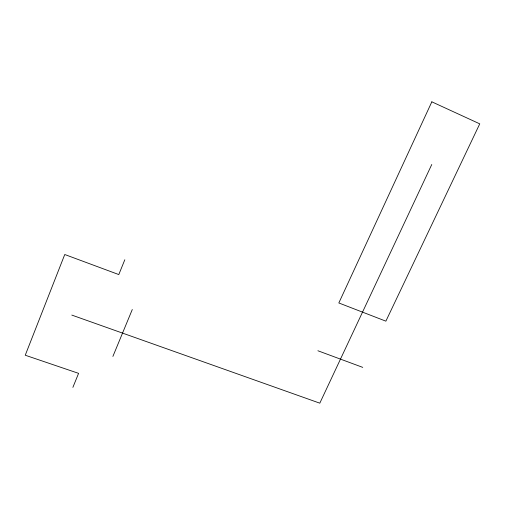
<?xml version="1.0" encoding="UTF-8"?>
<svg xmlns="http://www.w3.org/2000/svg" width="505" height="505" viewBox="0 0 505 505"><rect width="100%" height="100%" fill="white"/><g stroke="black" fill="none" stroke-linecap="round" stroke-linejoin="round"><path stroke-width="0.76" d="M72.884 387.373L78.591 373.353L25.25 355.23L64.754 254.514L118.795 274.568L124.817 259.759M112.886 356.429L132.291 309.514M431.781 164.485L319.81 403.173L71.805 315.082M317.891 350.754L362.754 367.375M431.838 101.827L338.83 302.962L385.87 321.161L479.75 123.845L431.838 101.827"/></g></svg>
